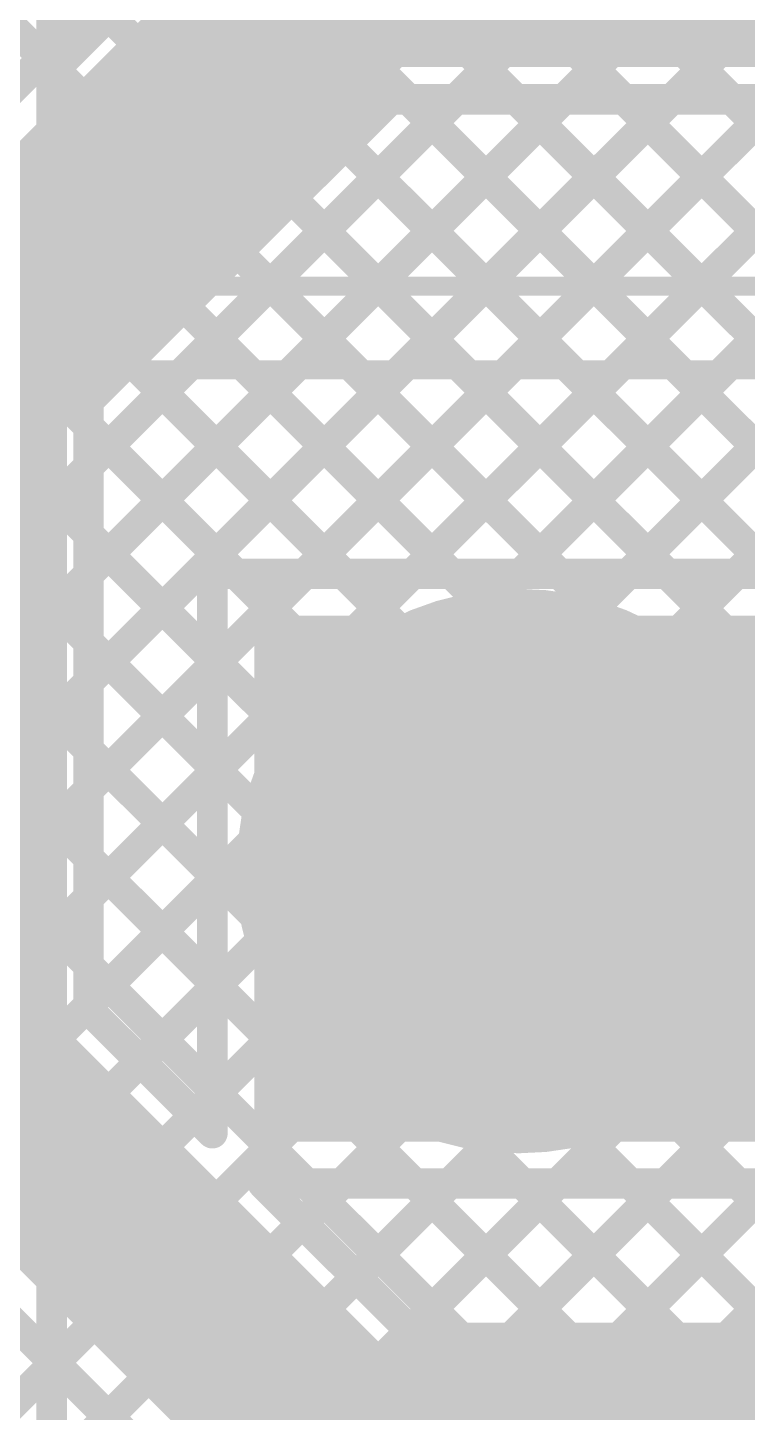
# Model space of a CAD drawing. Header units: millimetres. Extents: x 0 to 214, y 0 to 214.
# Drawn here: x 0.2382 to 0.4269, y 2.3082 to 2.6715 of the extents above; entities that cross this region are included whole.
import ezdxf

# ---------------------------------------------------------------- set-up
doc = ezdxf.new("R2010")
doc.units = ezdxf.units.MM
doc.header["$MEASUREMENT"] = 0
for name, color, linetype in [('BottomLayer', 5, 'Continuous'), ('BottomSolder', 6, 'Continuous'), ('MultiLayer', 9, 'Continuous'), ('PadHoleLayer', 156, 'Continuous'), ('TopLayer', 1, 'Continuous'), ('TopOverlay', 2, 'Continuous'), ('TopSolder', 216, 'Continuous')]:
    doc.layers.add(name, color=color, linetype=linetype)

# ---------------------------------------------------------------- blocks, each defined once
blk = doc.blocks.new('TBP01R1_508_02BE_95')
at = {"layer": 'TopOverlay', "const_width": 0.005}
blk.add_lwpolyline([(-0.2314961, 0.3937008), (-0.2314961, -0.0787402)], dxfattribs=at)
blk = doc.blocks.new('TBP01R1_508_02BE_96')
at = {"layer": 'BottomLayer'}
blk.add_hatch(color=5, dxfattribs=at).paths.add_polyline_path([(-0.1590551, 0.0590551), (-0.0409449, 0.0590551), (-0.0409449, -0.0590551), (-0.1590551, -0.0590551)])
h = blk.add_hatch(color=5, dxfattribs=at)
edge = h.paths.add_edge_path()
edge.add_arc((0.1, 0), 0.0590551, 0, 360)
at = {"layer": 'BottomSolder'}
blk.add_hatch(color=6, dxfattribs=at).paths.add_polyline_path([(-0.1630551, 0.0630551), (-0.0369449, 0.0630551), (-0.0369449, -0.0630551), (-0.1630551, -0.0630551)])
h = blk.add_hatch(color=6, dxfattribs=at)
edge = h.paths.add_edge_path()
edge.add_arc((0.1, 0), 0.0630551, 0, 360)
at = {"layer": 'MultiLayer'}
blk.add_hatch(color=9, dxfattribs=at).paths.add_polyline_path([(-0.1590551, 0.0590551), (-0.0409449, 0.0590551), (-0.0409449, -0.0590551), (-0.1590551, -0.0590551)])
h = blk.add_hatch(color=9, dxfattribs=at)
edge = h.paths.add_edge_path()
edge.add_arc((0.1, 0), 0.0590551, 0, 360)
at = {"layer": 'PadHoleLayer'}
h = blk.add_hatch(color=156, dxfattribs=at)
edge = h.paths.add_edge_path()
edge.add_arc((0.1, 0), 0.0334645, 0, 360)
at = {"layer": 'TopLayer'}
blk.add_hatch(color=1, dxfattribs=at).paths.add_polyline_path([(-0.1590551, 0.0590551), (-0.0409449, 0.0590551), (-0.0409449, -0.0590551), (-0.1590551, -0.0590551)])
h = blk.add_hatch(color=1, dxfattribs=at)
edge = h.paths.add_edge_path()
edge.add_arc((0.1, 0), 0.0590551, 0, 360)
at = {"layer": 'TopSolder'}
blk.add_hatch(color=216, dxfattribs=at).paths.add_polyline_path([(-0.1630551, 0.0630551), (-0.0369449, 0.0630551), (-0.0369449, -0.0630551), (-0.1630551, -0.0630551)])
h = blk.add_hatch(color=216, dxfattribs=at)
edge = h.paths.add_edge_path()
edge.add_arc((0.1, 0), 0.0630551, 0, 360)
at = {"layer": 'TopOverlay', "const_width": 0.005}
blk.add_lwpolyline([(0.2314961, 0.3937008), (0.2314961, -0.0787402)], dxfattribs=at)

msp = doc.modelspace()

# ---------------------------------------------------------------- hatches: boundary and pattern name
at = {"layer": 'TopLayer'}
for points in [[(0.2981409, 2.6636726), (0.6361409, 2.6636726), (0.6361409, 2.8016726), (0.2981409, 2.8016726)], [(0.2976409, 2.3791726), (0.5686409, 2.3791726), (0.5686409, 2.5171726), (0.2976409, 2.5171726)], [(0.2981409, 2.1786726), (0.6361409, 2.1786726), (0.6361409, 2.3166726), (0.2981409, 2.3166726)]]:
    msp.add_hatch(color=1, dxfattribs=at).paths.add_polyline_path(points)

# ---------------------------------------------------------------- linework, layer by layer
at = {"layer": 'BottomLayer', "const_width": 0.008}
for points in [[(0.2445, 2.181734), (0.2445, 4.0225795)], [(0.2445, 2.4618179), (0.5871409, 2.8044588)], [(0.2968847, 2.6651175), (0.2968847, 2.8052277)], [(0.2445, 2.4335336), (0.5871409, 2.7761745)], [(0.3590305, 2.5197798), (0.5871409, 2.7478902)], [(0.2445, 2.717876), (0.2968847, 2.6654913)], [(0.385311, 2.517776), (0.5871409, 2.7196059)], [(0.2445, 2.659808), (0.2968847, 2.7121927)], [(0.2445, 2.6895917), (0.6039191, 2.3301726)], [(0.4048823, 2.509063), (0.5871409, 2.6913216)], [(0.2445, 2.6315237), (0.2968847, 2.6839084)], [(0.2445, 2.5466708), (0.3629467, 2.6651175)], [(0.2445, 2.5183865), (0.391231, 2.6651175)], [(0.2445, 2.4901022), (0.4195153, 2.6651175)], [(0.2445, 2.6032394), (0.3063781, 2.6651175)], [(0.2445, 2.5749551), (0.3346624, 2.6651175)], [(0.2968847, 2.6651175), (0.4369949, 2.6651175)], [(0.2972585, 2.6651175), (0.6322034, 2.3301726)], [(0.3255428, 2.6651175), (0.6481409, 2.3425194)], [(0.3538271, 2.6651175), (0.6481409, 2.3708037)], [(0.3821114, 2.6651175), (0.6481409, 2.399088)], [(0.4103957, 2.6651175), (0.6481409, 2.4273723)], [(0.4200084, 2.4959048), (0.5871409, 2.6630373)], [(0.2445, 2.6613074), (0.3892156, 2.5165918)], [(0.2445, 2.6330231), (0.3578833, 2.5196398)], [(0.3574685, 2.3202277), (0.6481409, 2.6109001)], [(0.2445, 2.6047388), (0.3361433, 2.5130955)], [(0.3857528, 2.3202277), (0.6481409, 2.5826158)], [(0.2445, 2.5764545), (0.3193617, 2.5015928)], [(0.4140371, 2.3202277), (0.6481409, 2.5543315)], [(0.2445, 2.5481702), (0.3067135, 2.4859567)], [(0.2445, 2.5198859), (0.2986381, 2.4657478)], [(0.2445, 2.4916016), (0.2979182, 2.4381834)], [(0.2445, 2.4633173), (0.3875896, 2.3202277)], [(0.2445, 2.4052493), (0.2973326, 2.4580819)], [(0.2445, 2.435033), (0.3593053, 2.3202277)], [(0.2445, 2.376965), (0.2993364, 2.4318014)], [(0.4298627, 2.4193761), (0.5871409, 2.2620979)], [(0.2445, 2.3486807), (0.3080494, 2.4122301)], [(0.2445, 2.4067487), (0.331021, 2.3202277)], [(0.41836, 2.4025945), (0.5871409, 2.2338136)], [(0.2445, 2.3203964), (0.3212076, 2.397104)], [(0.4027239, 2.3899463), (0.5871409, 2.2055293)], [(0.2445, 2.2921121), (0.3385262, 2.3861383)], [(0.3291842, 2.3202277), (0.3948922, 2.3859357)], [(0.3008999, 2.3202277), (0.3610387, 2.3803665)], [(0.3549506, 2.381151), (0.4158739, 2.3202277)], [(0.382515, 2.3818709), (0.5871409, 2.177245)], [(0.2445, 2.3784644), (0.3027367, 2.3202277)], [(0.2445, 2.3501801), (0.2968847, 2.2977954)], [(0.2445, 2.3218958), (0.2968847, 2.2695111)], [(0.2968847, 2.3202277), (0.4369949, 2.3202277)], [(0.2968847, 2.3162125), (0.3008999, 2.3202277)], [(0.2968847, 2.1801175), (0.2968847, 2.3202277)], [(0.2445, 2.2638278), (0.2968847, 2.3162125)]]:
    msp.add_lwpolyline(points, dxfattribs=at)
at = {"layer": 'BottomLayer'}
for points, const_width in [([(0.2948847, 2.6654913, 1), (0.2988847, 2.6654913, 1)], 0.004), ([(0.2948847, 2.6651175, 1), (0.2988847, 2.6651175, 1)], 0.004), ([(0.2948847, 2.6651175, 1), (0.2988847, 2.6651175, 1)], 0.004), ([(0.2952585, 2.6651175, 1), (0.2992585, 2.6651175, 1)], 0.004), ([(0.3043781, 2.6651175, 1), (0.3083781, 2.6651175, 1)], 0.004), ([(0.3235428, 2.6651175, 1), (0.3275428, 2.6651175, 1)], 0.004), ([(0.3326624, 2.6651175, 1), (0.3366624, 2.6651175, 1)], 0.004), ([(0.3518271, 2.6651175, 1), (0.3558271, 2.6651175, 1)], 0.004), ([(0.3609467, 2.6651175, 1), (0.3649467, 2.6651175, 1)], 0.004), ([(0.3801114, 2.6651175, 1), (0.3841114, 2.6651175, 1)], 0.004), ([(0.389231, 2.6651175, 1), (0.393231, 2.6651175, 1)], 0.004), ([(0.4083957, 2.6651175, 1), (0.4123957, 2.6651175, 1)], 0.004), ([(0.4175153, 2.6651175, 1), (0.4215153, 2.6651175, 1)], 0.004), ([(0.2425, 2.6613074, 1), (0.2465, 2.6613074, 1)], 0.004), ([(0.2425, 2.659808, 1), (0.2465, 2.659808, 1)], 0.004), ([(0.2425, 2.6330231, 1), (0.2465, 2.6330231, 1)], 0.004), ([(0.2425, 2.6315237, 1), (0.2465, 2.6315237, 1)], 0.004), ([(0.2425, 2.6047388, 1), (0.2465, 2.6047388, 1)], 0.004), ([(0.2425, 2.6032394, 1), (0.2465, 2.6032394, 1)], 0.004), ([(0.2425, 2.5764545, 1), (0.2465, 2.5764545, 1)], 0.004), ([(0.2425, 2.5749551, 1), (0.2465, 2.5749551, 1)], 0.004), ([(0.2425, 2.5481702, 1), (0.2465, 2.5481702, 1)], 0.004), ([(0.2425, 2.5466708, 1), (0.2465, 2.5466708, 1)], 0.004), ([(0.2425, 2.5198859, 1), (0.2465, 2.5198859, 1)], 0.004), ([(0.2425, 2.5183865, 1), (0.2465, 2.5183865, 1)], 0.004), ([(0.4369949, 2.4501726, 1), (0.2968847, 2.4501726, 1)], 0.008), ([(0.3558833, 2.5196398, 1), (0.3598833, 2.5196398, 1)], 0.004), ([(0.3570305, 2.5197798, 1), (0.3610305, 2.5197798, 1)], 0.004), ([(0.383311, 2.517776, 1), (0.387311, 2.517776, 1)], 0.004), ([(0.3872156, 2.5165918, 1), (0.3912156, 2.5165918, 1)], 0.004), ([(0.3341433, 2.5130955, 1), (0.3381433, 2.5130955, 1)], 0.004), ([(0.4028823, 2.509063, 1), (0.4068823, 2.509063, 1)], 0.004), ([(0.3173617, 2.5015928, 1), (0.3213617, 2.5015928, 1)], 0.004), ([(0.4180084, 2.4959048, 1), (0.4220084, 2.4959048, 1)], 0.004), ([(0.2425, 2.4916016, 1), (0.2465, 2.4916016, 1)], 0.004), ([(0.2425, 2.4901022, 1), (0.2465, 2.4901022, 1)], 0.004), ([(0.3047135, 2.4859567, 1), (0.3087135, 2.4859567, 1)], 0.004), ([(0.2425, 2.4633173, 1), (0.2465, 2.4633173, 1)], 0.004), ([(0.2966381, 2.4657478, 1), (0.3006381, 2.4657478, 1)], 0.004), ([(0.2425, 2.4618179, 1), (0.2465, 2.4618179, 1)], 0.004), ([(0.2953326, 2.4580819, 1), (0.2993326, 2.4580819, 1)], 0.004), ([(0.2948847, 2.4501726, 1), (0.2988847, 2.4501726, 1)], 0.004), ([(0.2959182, 2.4381834, 1), (0.2999182, 2.4381834, 1)], 0.004), ([(0.2425, 2.435033, 1), (0.2465, 2.435033, 1)], 0.004), ([(0.2425, 2.4335336, 1), (0.2465, 2.4335336, 1)], 0.004), ([(0.2973364, 2.4318014, 1), (0.3013364, 2.4318014, 1)], 0.004), ([(0.4278627, 2.4193761, 1), (0.4318627, 2.4193761, 1)], 0.004), ([(0.3060494, 2.4122301, 1), (0.3100494, 2.4122301, 1)], 0.004), ([(0.2425, 2.4067487, 1), (0.2465, 2.4067487, 1)], 0.004), ([(0.2425, 2.4052493, 1), (0.2465, 2.4052493, 1)], 0.004), ([(0.41636, 2.4025945, 1), (0.42036, 2.4025945, 1)], 0.004), ([(0.3192076, 2.397104, 1), (0.3232076, 2.397104, 1)], 0.004), ([(0.4007239, 2.3899463, 1), (0.4047239, 2.3899463, 1)], 0.004), ([(0.3365262, 2.3861383, 1), (0.3405262, 2.3861383, 1)], 0.004), ([(0.3928922, 2.3859357, 1), (0.3968922, 2.3859357, 1)], 0.004), ([(0.3529506, 2.381151, 1), (0.3569506, 2.381151, 1)], 0.004), ([(0.3590387, 2.3803665, 1), (0.3630387, 2.3803665, 1)], 0.004), ([(0.380515, 2.3818709, 1), (0.384515, 2.3818709, 1)], 0.004), ([(0.2425, 2.3784644, 1), (0.2465, 2.3784644, 1)], 0.004), ([(0.2425, 2.376965, 1), (0.2465, 2.376965, 1)], 0.004), ([(0.2425, 2.3501801, 1), (0.2465, 2.3501801, 1)], 0.004), ([(0.2425, 2.3486807, 1), (0.2465, 2.3486807, 1)], 0.004), ([(0.2425, 2.3218958, 1), (0.2465, 2.3218958, 1)], 0.004), ([(0.2425, 2.3203964, 1), (0.2465, 2.3203964, 1)], 0.004), ([(0.2948847, 2.3202277, 1), (0.2988847, 2.3202277, 1)], 0.004), ([(0.2948847, 2.3202277, 1), (0.2988847, 2.3202277, 1)], 0.004), ([(0.2988999, 2.3202277, 1), (0.3028999, 2.3202277, 1)], 0.004), ([(0.2988999, 2.3202277, 1), (0.3028999, 2.3202277, 1)], 0.004), ([(0.3007367, 2.3202277, 1), (0.3047367, 2.3202277, 1)], 0.004), ([(0.3271842, 2.3202277, 1), (0.3311842, 2.3202277, 1)], 0.004), ([(0.329021, 2.3202277, 1), (0.333021, 2.3202277, 1)], 0.004), ([(0.3554685, 2.3202277, 1), (0.3594685, 2.3202277, 1)], 0.004), ([(0.3573053, 2.3202277, 1), (0.3613053, 2.3202277, 1)], 0.004), ([(0.3837528, 2.3202277, 1), (0.3877528, 2.3202277, 1)], 0.004), ([(0.3855896, 2.3202277, 1), (0.3895896, 2.3202277, 1)], 0.004), ([(0.4120371, 2.3202277, 1), (0.4160371, 2.3202277, 1)], 0.004), ([(0.4138739, 2.3202277, 1), (0.4178739, 2.3202277, 1)], 0.004), ([(0.2948847, 2.3162125, 1), (0.2988847, 2.3162125, 1)], 0.004), ([(0.2948847, 2.3162125, 1), (0.2988847, 2.3162125, 1)], 0.004)]:
    msp.add_lwpolyline(points, format="xyb", close=True, dxfattribs=dict(at, const_width=const_width))
at = {"layer": 'TopLayer'}
for points, const_width in [([(0.0539974, 2.85181), (0.2423315, 2.6634759)], 0.008), ([(0.2181409, 2.5883737), (0.3669398, 2.7371726)], 0.05), ([(0.1927325, 2.6138769), (0.2871409, 2.7082853)], 0.008), ([(0.2541409, 2.5563117), (0.3505018, 2.6526726)], 0.008), ([(0.2541409, 2.5734621), (0.3333514, 2.6526726)], 0.008), ([(0.2541409, 2.5280274), (0.3787861, 2.6526726)], 0.008), ([(0.2541409, 2.4997431), (0.4070704, 2.6526726)], 0.008), ([(0.3108547, 2.5281726), (0.4353547, 2.6526726)], 0.008), ([(0.3333514, 2.6526726), (0.6471409, 2.6526726)], 0.008), ([(0.3379877, 2.6526726), (0.4624877, 2.5281726)], 0.008), ([(0.339139, 2.5281726), (0.463639, 2.6526726)], 0.008), ([(0.366272, 2.6526726), (0.490772, 2.5281726)], 0.008), ([(0.3674233, 2.5281726), (0.4919233, 2.6526726)], 0.008), ([(0.3945563, 2.6526726), (0.5190563, 2.5281726)], 0.008), ([(0.3957076, 2.5281726), (0.5202076, 2.6526726)], 0.008), ([(0.4228406, 2.6526726), (0.5473406, 2.5281726)], 0.008), ([(0.4239919, 2.5281726), (0.5484919, 2.6526726)], 0.008), ([(0.3215274, 2.6408486), (0.4342034, 2.5281726)], 0.008), ([(0.3073853, 2.6267065), (0.4059191, 2.5281726)], 0.008), ([(0.2932431, 2.6125643), (0.3776348, 2.5281726)], 0.008), ([(0.2181409, 2.3989715), (0.2181409, 2.5883737)], 0.05), ([(0.279101, 2.5984222), (0.3493505, 2.5281726)], 0.008), ([(0.2649588, 2.58428), (0.3210662, 2.5281726)], 0.008), ([(0.2541409, 2.4138831), (0.2541409, 2.5734621)], 0.008), ([(0.2541409, 2.5668136), (0.2927819, 2.5281726)], 0.008), ([(0.2541409, 2.5385293), (0.2866409, 2.5060293)], 0.008), ([(0.2866409, 2.5281726), (0.5796409, 2.5281726)], 0.008), ([(0.2866409, 2.3813831), (0.2866409, 2.5281726)], 0.008), ([(0.2541409, 2.510245), (0.2866409, 2.477745)], 0.008), ([(0.2541409, 2.4714588), (0.2866409, 2.5039588)], 0.008), ([(0.2541409, 2.4819607), (0.2866409, 2.4494607)], 0.008), ([(0.2541409, 2.4431745), (0.2866409, 2.4756745)], 0.008), ([(0.3669398, 2.4501726), (0.366943, 2.4501694)], 0.022), ([(0.366943, 2.4501694), (0.5508148, 2.4501694)], 0.022), ([(0.2541409, 2.4536764), (0.2866409, 2.4211764)], 0.008), ([(0.2541409, 2.4148902), (0.2866409, 2.4473902)], 0.008), ([(0.2541409, 2.4253921), (0.2866409, 2.3928921)], 0.008), ([(0.2181409, 2.3989715), (0.3669398, 2.2501726)], 0.05), ([(0.2677795, 2.4002445), (0.2866409, 2.4191059)], 0.008), ([(0.2541409, 2.4138831), (0.2866409, 2.3813831)], 0.008), ([(0.2819216, 2.3861023), (0.2866409, 2.3908216)], 0.008), ([(0.1927325, 2.3734683), (0.2871409, 2.2790599)], 0.008), ([(0.2998514, 2.3681726), (0.5796409, 2.3681726)], 0.008), ([(0.2998514, 2.3681726), (0.3403514, 2.3276726)], 0.008), ([(0.3102059, 2.357818), (0.3205605, 2.3681726)], 0.008), ([(0.3113604, 2.3681726), (0.3518604, 2.3276726)], 0.008), ([(0.3243481, 2.3436759), (0.3488448, 2.3681726)], 0.008), ([(0.3384902, 2.3295337), (0.3771291, 2.3681726)], 0.008), ([(0.3396447, 2.3681726), (0.3801447, 2.3276726)], 0.008), ([(0.3649134, 2.3276726), (0.4054134, 2.3681726)], 0.008), ([(0.367929, 2.3681726), (0.408429, 2.3276726)], 0.008), ([(0.3931977, 2.3276726), (0.4336977, 2.3681726)], 0.008), ([(0.3962133, 2.3681726), (0.4367133, 2.3276726)], 0.008), ([(0.421482, 2.3276726), (0.461982, 2.3681726)], 0.008), ([(0.4244976, 2.3681726), (0.4649976, 2.3276726)], 0.008), ([(0.3403514, 2.3276726), (0.6471409, 2.3276726)], 0.008), ([(0.054, 2.1298964), (0.2451522, 2.3210486)], 0.008), ([(0.0540001, 2.1016122), (0.2592943, 2.3069064)], 0.008)]:
    msp.add_lwpolyline(points, dxfattribs=dict(at, const_width=const_width))
for points, const_width in [([(0.2403315, 2.6634759, 1), (0.2443315, 2.6634759, 1)], 0.004), ([(0.3313514, 2.6526726, 1), (0.3353514, 2.6526726, 1)], 0.004), ([(0.3313514, 2.6526726, 1), (0.3353514, 2.6526726, 1)], 0.004), ([(0.3359877, 2.6526726, 1), (0.3399877, 2.6526726, 1)], 0.004), ([(0.3485018, 2.6526726, 1), (0.3525018, 2.6526726, 1)], 0.004), ([(0.364272, 2.6526726, 1), (0.368272, 2.6526726, 1)], 0.004), ([(0.3767861, 2.6526726, 1), (0.3807861, 2.6526726, 1)], 0.004), ([(0.3925563, 2.6526726, 1), (0.3965563, 2.6526726, 1)], 0.004), ([(0.4050704, 2.6526726, 1), (0.4090704, 2.6526726, 1)], 0.004), ([(0.4208406, 2.6526726, 1), (0.4248406, 2.6526726, 1)], 0.004), ([(0.3195274, 2.6408486, 1), (0.3235274, 2.6408486, 1)], 0.004), ([(0.3053853, 2.6267065, 1), (0.3093853, 2.6267065, 1)], 0.004), ([(0.2912431, 2.6125643, 1), (0.2952431, 2.6125643, 1)], 0.004), ([(0.2056409, 2.5883737, 1), (0.2306409, 2.5883737, 1)], 0.025), ([(0.2056409, 2.5883737, 1), (0.2306409, 2.5883737, 1)], 0.025), ([(0.277101, 2.5984222, 1), (0.281101, 2.5984222, 1)], 0.004), ([(0.2629588, 2.58428, 1), (0.2669588, 2.58428, 1)], 0.004), ([(0.2521409, 2.5734621, 1), (0.2561409, 2.5734621, 1)], 0.004), ([(0.2521409, 2.5734621, 1), (0.2561409, 2.5734621, 1)], 0.004), ([(0.2521409, 2.5668136, 1), (0.2561409, 2.5668136, 1)], 0.004), ([(0.2521409, 2.5563117, 1), (0.2561409, 2.5563117, 1)], 0.004), ([(0.2521409, 2.5385293, 1), (0.2561409, 2.5385293, 1)], 0.004), ([(0.2521409, 2.5280274, 1), (0.2561409, 2.5280274, 1)], 0.004), ([(0.2846409, 2.5281726, 1), (0.2886409, 2.5281726, 1)], 0.004), ([(0.2846409, 2.5281726, 1), (0.2886409, 2.5281726, 1)], 0.004), ([(0.2907819, 2.5281726, 1), (0.2947819, 2.5281726, 1)], 0.004), ([(0.3088547, 2.5281726, 1), (0.3128547, 2.5281726, 1)], 0.004), ([(0.3190662, 2.5281726, 1), (0.3230662, 2.5281726, 1)], 0.004), ([(0.337139, 2.5281726, 1), (0.341139, 2.5281726, 1)], 0.004), ([(0.3473505, 2.5281726, 1), (0.3513505, 2.5281726, 1)], 0.004), ([(0.3654233, 2.5281726, 1), (0.3694233, 2.5281726, 1)], 0.004), ([(0.3756348, 2.5281726, 1), (0.3796348, 2.5281726, 1)], 0.004), ([(0.3937076, 2.5281726, 1), (0.3977076, 2.5281726, 1)], 0.004), ([(0.4039191, 2.5281726, 1), (0.4079191, 2.5281726, 1)], 0.004), ([(0.4219919, 2.5281726, 1), (0.4259919, 2.5281726, 1)], 0.004), ([(0.2521409, 2.510245, 1), (0.2561409, 2.510245, 1)], 0.004), ([(0.2846409, 2.5060293, 1), (0.2886409, 2.5060293, 1)], 0.004), ([(0.2846409, 2.5039588, 1), (0.2886409, 2.5039588, 1)], 0.004), ([(0.2521409, 2.4997431, 1), (0.2561409, 2.4997431, 1)], 0.004), ([(0.2521409, 2.4819607, 1), (0.2561409, 2.4819607, 1)], 0.004), ([(0.2846409, 2.477745, 1), (0.2886409, 2.477745, 1)], 0.004), ([(0.2846409, 2.4756745, 1), (0.2886409, 2.4756745, 1)], 0.004), ([(0.2521409, 2.4714588, 1), (0.2561409, 2.4714588, 1)], 0.004), ([(0.3614398, 2.4501726, 1), (0.3724398, 2.4501726, 1)], 0.011), ([(0.361443, 2.4501694, 1), (0.372443, 2.4501694, 1)], 0.011), ([(0.361443, 2.4501694, 1), (0.372443, 2.4501694, 1)], 0.011), ([(0.2521409, 2.4536764, 1), (0.2561409, 2.4536764, 1)], 0.004), ([(0.2846409, 2.4494607, 1), (0.2886409, 2.4494607, 1)], 0.004), ([(0.2846409, 2.4473902, 1), (0.2886409, 2.4473902, 1)], 0.004), ([(0.2521409, 2.4431745, 1), (0.2561409, 2.4431745, 1)], 0.004), ([(0.2521409, 2.4253921, 1), (0.2561409, 2.4253921, 1)], 0.004), ([(0.2056409, 2.3989715, 1), (0.2306409, 2.3989715, 1)], 0.025), ([(0.2056409, 2.3989715, 1), (0.2306409, 2.3989715, 1)], 0.025), ([(0.2846409, 2.4211764, 1), (0.2886409, 2.4211764, 1)], 0.004), ([(0.2846409, 2.4191059, 1), (0.2886409, 2.4191059, 1)], 0.004), ([(0.2521409, 2.4148902, 1), (0.2561409, 2.4148902, 1)], 0.004), ([(0.2521409, 2.4138831, 1), (0.2561409, 2.4138831, 1)], 0.004), ([(0.2521409, 2.4138831, 1), (0.2561409, 2.4138831, 1)], 0.004), ([(0.2657795, 2.4002445, 1), (0.2697795, 2.4002445, 1)], 0.004), ([(0.2846409, 2.3928921, 1), (0.2886409, 2.3928921, 1)], 0.004), ([(0.2846409, 2.3908216, 1), (0.2886409, 2.3908216, 1)], 0.004), ([(0.2799216, 2.3861023, 1), (0.2839216, 2.3861023, 1)], 0.004), ([(0.2846409, 2.3813831, 1), (0.2886409, 2.3813831, 1)], 0.004), ([(0.2846409, 2.3813831, 1), (0.2886409, 2.3813831, 1)], 0.004), ([(0.2978514, 2.3681726, 1), (0.3018514, 2.3681726, 1)], 0.004), ([(0.2978514, 2.3681726, 1), (0.3018514, 2.3681726, 1)], 0.004), ([(0.3093604, 2.3681726, 1), (0.3133604, 2.3681726, 1)], 0.004), ([(0.3185605, 2.3681726, 1), (0.3225605, 2.3681726, 1)], 0.004), ([(0.3376447, 2.3681726, 1), (0.3416447, 2.3681726, 1)], 0.004), ([(0.3468448, 2.3681726, 1), (0.3508448, 2.3681726, 1)], 0.004), ([(0.365929, 2.3681726, 1), (0.369929, 2.3681726, 1)], 0.004), ([(0.3751291, 2.3681726, 1), (0.3791291, 2.3681726, 1)], 0.004), ([(0.3942133, 2.3681726, 1), (0.3982133, 2.3681726, 1)], 0.004), ([(0.4034134, 2.3681726, 1), (0.4074134, 2.3681726, 1)], 0.004), ([(0.4224976, 2.3681726, 1), (0.4264976, 2.3681726, 1)], 0.004), ([(0.3082059, 2.357818, 1), (0.3122059, 2.357818, 1)], 0.004), ([(0.3223481, 2.3436759, 1), (0.3263481, 2.3436759, 1)], 0.004), ([(0.3364902, 2.3295337, 1), (0.3404902, 2.3295337, 1)], 0.004), ([(0.3383514, 2.3276726, 1), (0.3423514, 2.3276726, 1)], 0.004), ([(0.3383514, 2.3276726, 1), (0.3423514, 2.3276726, 1)], 0.004), ([(0.3498604, 2.3276726, 1), (0.3538604, 2.3276726, 1)], 0.004), ([(0.3629134, 2.3276726, 1), (0.3669134, 2.3276726, 1)], 0.004), ([(0.3781447, 2.3276726, 1), (0.3821447, 2.3276726, 1)], 0.004), ([(0.3911977, 2.3276726, 1), (0.3951977, 2.3276726, 1)], 0.004), ([(0.406429, 2.3276726, 1), (0.410429, 2.3276726, 1)], 0.004), ([(0.419482, 2.3276726, 1), (0.423482, 2.3276726, 1)], 0.004), ([(0.2431522, 2.3210486, 1), (0.2471522, 2.3210486, 1)], 0.004), ([(0.2572943, 2.3069064, 1), (0.2612943, 2.3069064, 1)], 0.004)]:
    msp.add_lwpolyline(points, format="xyb", close=True, dxfattribs=dict(at, const_width=const_width))

# ---------------------------------------------------------------- block references
at = {"rotation": 90}
for name, p in [('TBP01R1_508_02BE_95', (0.3669398, 2.8351726)), ('TBP01R1_508_02BE_96', (0.3669398, 2.3501726))]:
    msp.add_blockref(name, p, dxfattribs=at)

doc.saveas('drawing.dxf')
